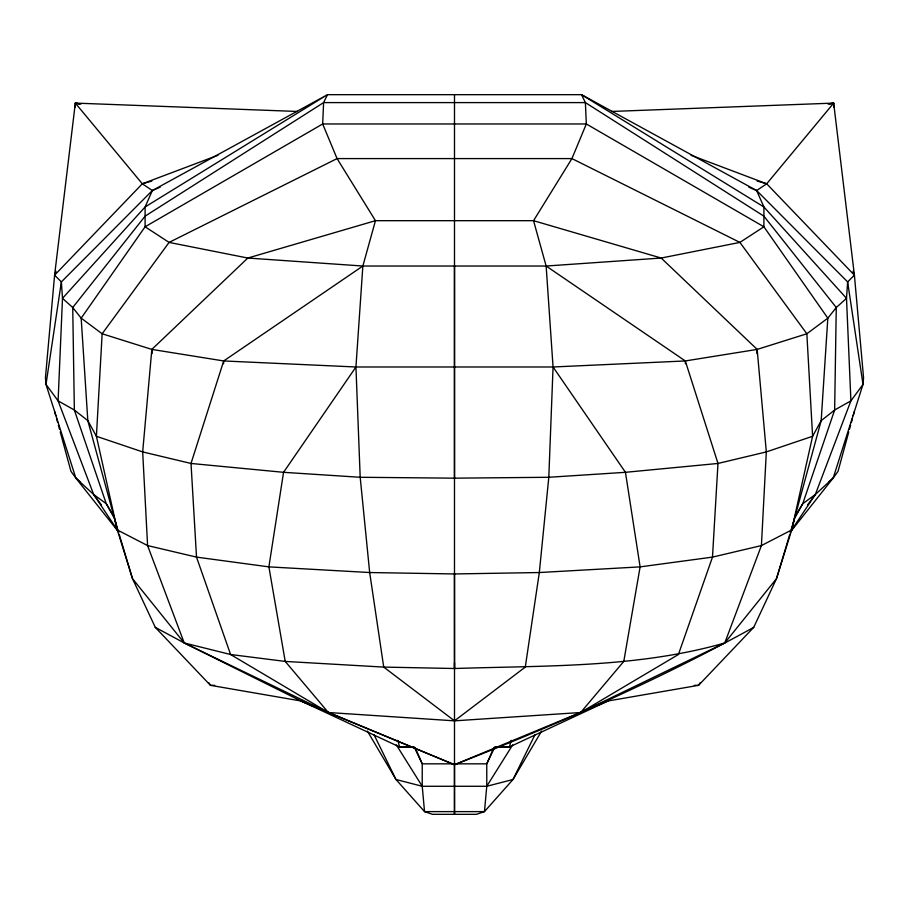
<?xml version="1.0" encoding="UTF-8"?>
<svg xmlns="http://www.w3.org/2000/svg" width="909" height="909" viewBox="0 0 909 909"><rect width="100%" height="100%" fill="white"/><g stroke="black" fill="none" stroke-linecap="round" stroke-linejoin="round"><path stroke-width="1.36" d="M454.5 94.672L454.489 668.513L383.723 667.092L285.221 661.422L230.591 654.514L184.243 642.97L155.28 627.346L132.498 578.647L117.306 529.947L114.409 518.312L106.239 503.688L74.356 410.027L72.731 307.515L145.099 216.149L323.615 102.603L327.467 94.672L581.533 94.672L756.652 190.538L847.631 281.904L863.005 384.416L833.167 478.077L790.205 532.219M297.459 111.466L75.333 103.103L54.597 275.166L45.45 377.667L45.995 384.416L58.096 400.846L74.356 410.027L87.821 420.651L96.411 436.286L142.679 451.921L191.015 463.454L283.551 472.316L360.191 477.282L454.489 478.168L454.5 266.03M223.58 363.759L223.694 360.953L362.861 266.03L546.139 266.03L661.184 258.042L739.903 242.408L763.901 226.784L763.901 206.968L756.652 190.538L748.823 187.163M790.319 531.981L815.328 494.507L850.904 400.846L846.506 298.334L763.901 206.968L581.533 94.672L585.385 102.603L586.328 123.976L571.931 158.586L533.538 220.682L546.139 266.03L553.058 366.986L548.809 477.282L539.321 572.534L525.277 667.092L454.489 720.837L328.342 712.508L300.913 700.964L184.243 642.97L132.498 578.647L119.238 534.401M756.947 353.624L757.163 349.408L661.184 258.042L533.538 220.682L375.462 220.682L247.816 258.042L151.837 349.408L142.679 451.921L147.588 545.582L184.243 642.97L328.342 712.508L454.511 764.719C556.819 724.678 657.502 680.546 753.72 627.346L776.502 578.647L791.694 529.947L794.591 518.312L802.761 503.688L834.644 410.027L836.269 307.515L763.901 216.149L585.385 102.603L323.615 102.603L322.672 123.976L337.069 158.586L375.462 220.682L362.861 266.03L355.942 366.986L360.191 477.282L369.679 572.534L383.723 667.092L454.511 720.837L580.658 712.508L724.757 642.97L776.502 578.647L789.762 534.401M493.746 747.777L486.769 763.833L486.769 786.274L484.463 811.612L476.486 814.328L432.514 814.328L424.537 811.612L395.994 779.502L367.395 731.086M511.165 740.335L509.415 746.971L494.621 747.323M794.955 516.96L821.179 420.651L827.826 318.15L836.269 307.515L846.506 298.334L847.631 281.904L854.403 275.166L833.667 103.103L611.541 111.466M848.756 431.968L838.041 471.328L833.167 478.077L815.328 494.507L802.761 503.688L794.807 516.914M849.495 429.253L850.608 425.173M851.347 422.469L852.46 418.39M853.199 415.674L854.301 411.607M790.569 531.72L794.591 518.312M355.942 366.986L223.694 360.953L191.015 463.454L196.514 557.115L230.591 654.514L328.342 712.508L285.221 661.422L268.894 566.875L283.551 472.316L355.942 366.986L553.058 366.986L685.306 360.953L757.163 349.408L806.851 333.773L827.826 318.15L763.901 226.784L586.328 123.976L322.672 123.976L145.099 226.784L81.174 318.15L87.821 420.651L114.045 516.96M118.681 531.981L93.672 494.507L58.096 400.846L62.494 298.334L61.369 281.904L54.597 275.166L55.983 271.212M362.861 266.03L247.816 258.042L169.097 242.408L145.099 226.784L145.099 206.968L327.467 94.672L152.348 190.538L145.099 206.968L62.494 298.334L72.731 307.515L81.174 318.15L102.149 333.773L151.837 349.408L223.694 360.953M494.723 747.266L486.769 763.833L455.886 763.833M535.071 734.517L513.006 779.502L484.463 811.612L424.537 811.612L422.231 786.274L422.231 763.833L415.254 747.777M699.975 682.92L698.566 685.329L608.087 700.964L454.489 764.719L300.913 700.964L210.433 685.329L155.28 627.346M541.605 731.086L513.006 779.502L486.769 786.274L422.231 786.274L395.994 779.502L373.929 734.517M486.769 786.274L512.665 744.891M807.749 504.7L815.328 494.507M756.652 190.538L766.696 183.8L833.667 103.103L828.088 104.149M753.72 627.346L698.566 685.329L694.306 685.329M54.597 275.166L142.304 183.8L217.944 155.269M160.177 187.163L152.348 190.538L61.369 281.904L45.995 384.416L75.833 478.077L118.795 532.219M828.997 481.895L833.167 478.077M608.087 700.964L509.415 746.971L495.337 746.971M80.912 104.149L75.333 103.103L142.304 183.8L151.803 181.061M829.497 103.99L833.667 103.103L833.667 107.33M454.511 573.954L539.321 572.534L640.106 566.875L712.486 557.115L761.412 545.582L791.694 529.947L812.589 436.286L806.851 333.773L739.903 242.408L571.931 158.586L337.069 158.586L169.097 242.408L102.149 333.773L96.411 436.286L117.306 529.947L147.588 545.582L196.514 557.115L268.894 566.875L369.679 572.534L454.489 573.954L454.511 668.513C544.821 665.49 637.129 668.081 724.757 642.97L761.412 545.582L766.321 451.921L757.163 349.408M454.511 478.168L548.809 477.282L625.449 472.316L717.985 463.454L766.321 451.921L812.589 436.286L821.179 420.651L834.644 410.027L850.904 400.846L863.005 384.416L863.55 377.667L854.403 275.166L853.017 271.212M214.694 685.329L210.433 685.329L209.025 682.92M413.663 746.971L399.585 746.971L300.913 700.964M414.379 747.323L399.585 746.971L397.835 740.335M453.114 763.833L422.231 763.833L414.277 747.266M79.503 103.99L75.333 103.103L75.333 107.33M757.197 181.061L766.696 183.8L854.403 275.166M691.056 155.269L766.696 183.8M142.304 183.8L152.348 190.538M546.139 266.03L685.306 360.953L717.985 463.454L712.486 557.115L678.409 654.514L580.658 712.508L623.779 661.422L640.106 566.875L625.449 472.316L553.058 366.986M60.244 431.968L70.959 471.328L75.833 478.077L93.672 494.507L106.239 503.688L114.193 516.914M75.833 478.077L80.003 481.895M93.672 494.507L101.251 504.7M396.335 744.891L422.231 786.274M114.409 518.312L118.431 531.72M54.699 411.607L55.801 415.674M56.54 418.39L57.653 422.469M58.392 425.173L59.505 429.253M151.837 349.408L152.053 353.624M685.306 360.953L685.42 363.759M454.511 662.866L454.489 764.719M454.5 786.274L454.5 814.328L454.489 763.833L454.5 786.274"/></g></svg>
